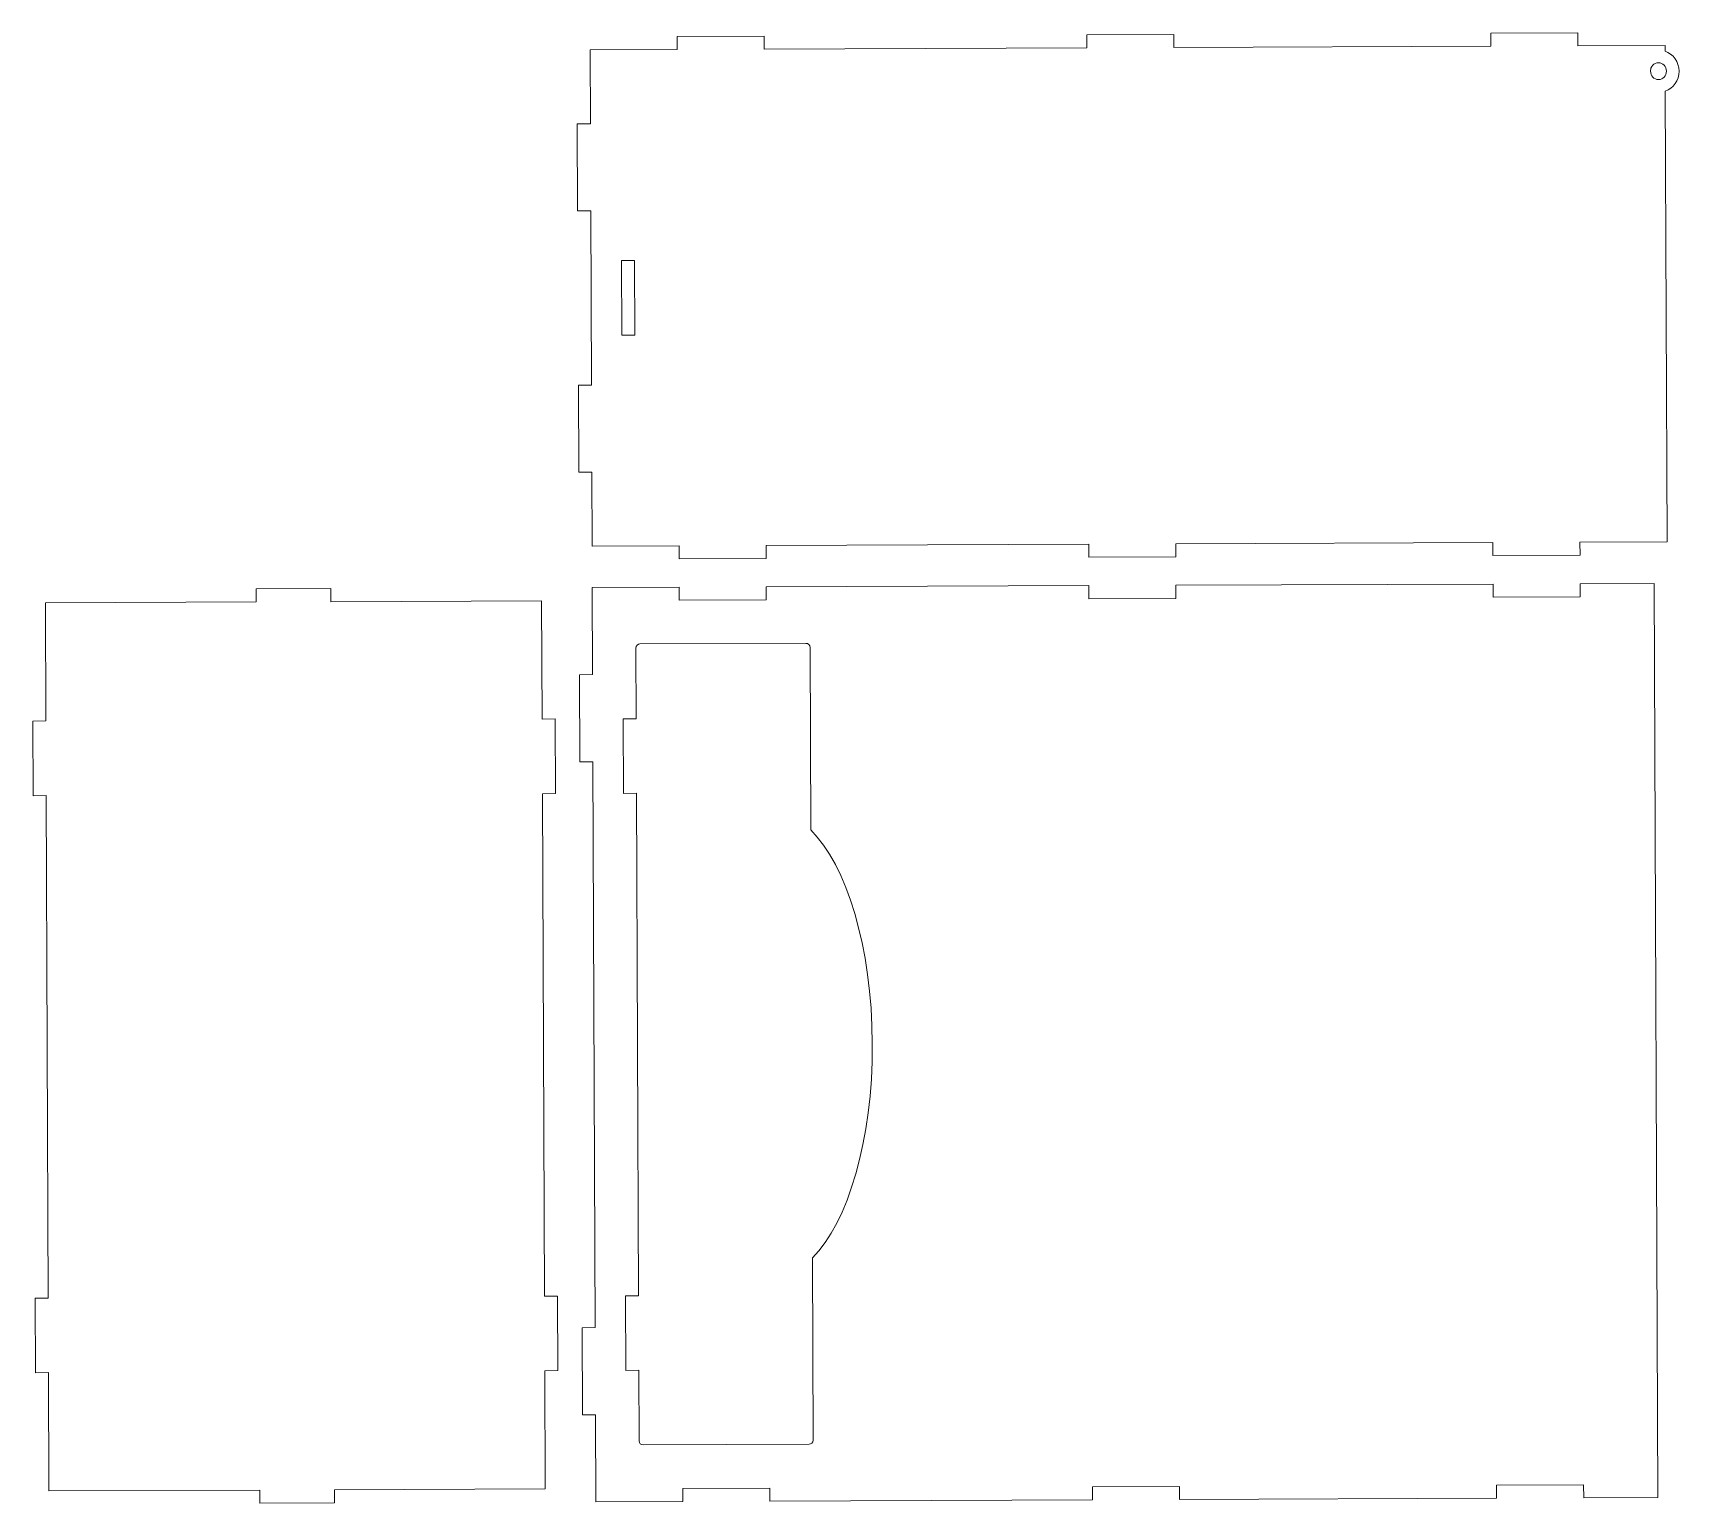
# Model space of a CAD drawing. Header units: inches. Extents: x -1.7 to 3.8, y -5.6 to 5.6.
# Drawn here: x -1.66 to 3.64, y -5.63 to -0.9 of the extents above; entities that cross this region are included whole.
import ezdxf

# ---------------------------------------------------------------- set-up
doc = ezdxf.new("R2010")
doc.units = ezdxf.units.IN
doc.header["$MEASUREMENT"] = 0
doc.layers.add('Katman 1', color=7, linetype='Continuous')

msp = doc.modelspace()

# ---------------------------------------------------------------- linework, layer by layer
at = {"layer": 'Katman 1', "color": 250, "lineweight": 9}
for points in [[(0.6938, -0.9105), (0.6938, -0.9105), (0.4138, -0.9116), (0.4138, -0.9116)], [(0.4138, -0.9116), (0.4138, -0.9116), (0.414, -0.9536), (0.414, -0.9536)], [(0.694, -0.9525), (0.694, -0.9525), (0.6938, -0.9105), (0.6938, -0.9105)], [(1.7316, -0.9484), (1.7316, -0.9484), (0.694, -0.9525), (0.694, -0.9525)], [(2.0114, -0.9053), (2.0114, -0.9053), (1.7314, -0.9064), (1.7314, -0.9064)], [(1.7314, -0.9064), (1.7314, -0.9064), (1.7316, -0.9484), (1.7316, -0.9484)], [(2.0116, -0.9473), (2.0116, -0.9473), (2.0114, -0.9053), (2.0114, -0.9053)], [(3.0317, -0.9433), (3.0317, -0.9433), (2.0116, -0.9473), (2.0116, -0.9473)], [(3.3116, -0.9002), (3.3116, -0.9002), (3.0316, -0.9013), (3.0316, -0.9013)], [(3.0316, -0.9013), (3.0316, -0.9013), (3.0317, -0.9433), (3.0317, -0.9433)], [(3.3117, -0.9422), (3.3117, -0.9422), (3.3116, -0.9002), (3.3116, -0.9002)], [(3.5917, -0.9411), (3.5917, -0.9411), (3.3117, -0.9422), (3.3117, -0.9422)], [(3.5918, -0.9586), (3.5918, -0.9586), (3.5917, -0.9411), (3.5917, -0.9411)], [(0.414, -0.9536), (0.414, -0.9536), (0.134, -0.9547), (0.134, -0.9547)], [(0.134, -0.9547), (0.134, -0.9547), (0.1349, -1.1926), (0.1349, -1.1926)], [(3.5489, -1.0085), (3.5489, -1.0085), (3.5521, -1.0042), (3.5521, -1.0042)], [(3.5521, -1.0042), (3.5521, -1.0042), (3.5559, -1.0011), (3.5559, -1.0011)], [(3.5559, -1.0011), (3.5559, -1.0011), (3.5604, -0.9986), (3.5604, -0.9986)], [(3.5604, -0.9986), (3.5604, -0.9986), (3.5654, -0.9968), (3.5654, -0.9968)], [(3.5654, -0.9968), (3.5654, -0.9968), (3.5706, -0.9965), (3.5706, -0.9965)], [(3.5706, -0.9965), (3.5706, -0.9965), (3.5758, -0.9968), (3.5758, -0.9968)], [(3.5758, -0.9968), (3.5758, -0.9968), (3.5807, -0.9985), (3.5807, -0.9985)], [(3.5807, -0.9985), (3.5807, -0.9985), (3.5849, -1.001), (3.5849, -1.001)], [(3.5849, -1.001), (3.5849, -1.001), (3.5888, -1.0041), (3.5888, -1.0041)], [(3.5888, -1.0041), (3.5888, -1.0041), (3.592, -1.0083), (3.592, -1.0083)], [(3.6012, -0.9628), (3.6012, -0.9628), (3.5918, -0.9586), (3.5918, -0.9586)], [(3.6097, -0.9683), (3.6097, -0.9683), (3.6012, -0.9628), (3.6012, -0.9628)], [(3.6174, -0.9749), (3.6174, -0.9749), (3.6097, -0.9683), (3.6097, -0.9683)], [(3.6241, -0.983), (3.6241, -0.983), (3.6174, -0.9749), (3.6174, -0.9749)], [(3.6293, -0.9917), (3.6293, -0.9917), (3.6241, -0.983), (3.6241, -0.983)], [(3.6332, -1.0015), (3.6332, -1.0015), (3.6293, -0.9917), (3.6293, -0.9917)], [(3.6358, -1.012), (3.6358, -1.012), (3.6332, -1.0015), (3.6332, -1.0015)], [(3.5445, -1.0232), (3.5445, -1.0232), (3.5465, -1.013), (3.5465, -1.013)], [(3.5466, -1.0337), (3.5466, -1.0337), (3.5445, -1.0232), (3.5445, -1.0232)], [(3.5465, -1.013), (3.5465, -1.013), (3.5489, -1.0085), (3.5489, -1.0085)], [(3.549, -1.0382), (3.549, -1.0382), (3.5466, -1.0337), (3.5466, -1.0337)], [(3.5522, -1.0424), (3.5522, -1.0424), (3.549, -1.0382), (3.549, -1.0382)], [(3.5561, -1.0455), (3.5561, -1.0455), (3.5522, -1.0424), (3.5522, -1.0424)], [(3.5606, -1.048), (3.5606, -1.048), (3.5561, -1.0455), (3.5561, -1.0455)], [(3.5656, -1.0497), (3.5656, -1.0497), (3.5606, -1.048), (3.5606, -1.048)], [(3.5708, -1.05), (3.5708, -1.05), (3.5656, -1.0497), (3.5656, -1.0497)], [(3.5761, -1.0496), (3.5761, -1.0496), (3.5708, -1.05), (3.5708, -1.05)], [(3.5809, -1.0479), (3.5809, -1.0479), (3.5761, -1.0496), (3.5761, -1.0496)], [(3.5851, -1.0454), (3.5851, -1.0454), (3.5809, -1.0479), (3.5809, -1.0479)], [(3.589, -1.0423), (3.589, -1.0423), (3.5851, -1.0454), (3.5851, -1.0454)], [(3.5921, -1.038), (3.5921, -1.038), (3.589, -1.0423), (3.589, -1.0423)], [(3.592, -1.0083), (3.592, -1.0083), (3.5945, -1.0128), (3.5945, -1.0128)], [(3.5945, -1.0335), (3.5945, -1.0335), (3.5921, -1.038), (3.5921, -1.038)], [(3.5945, -1.0128), (3.5945, -1.0128), (3.5966, -1.023), (3.5966, -1.023)], [(3.5966, -1.023), (3.5966, -1.023), (3.5945, -1.0335), (3.5945, -1.0335)], [(3.6244, -1.0631), (3.6244, -1.0631), (3.6296, -1.054), (3.6296, -1.054)], [(3.6296, -1.054), (3.6296, -1.054), (3.6334, -1.0445), (3.6334, -1.0445)], [(3.6334, -1.0445), (3.6334, -1.0445), (3.6358, -1.034), (3.6358, -1.034)], [(3.6368, -1.0228), (3.6368, -1.0228), (3.6358, -1.012), (3.6358, -1.012)], [(3.6358, -1.034), (3.6358, -1.034), (3.6368, -1.0228), (3.6368, -1.0228)], [(3.5923, -1.0877), (3.5923, -1.0877), (3.6017, -1.0835), (3.6017, -1.0835)], [(3.598, -2.537), (3.598, -2.537), (3.5923, -1.0877), (3.5923, -1.0877)], [(3.6017, -1.0835), (3.6017, -1.0835), (3.6101, -1.0779), (3.6101, -1.0779)], [(3.6101, -1.0779), (3.6101, -1.0779), (3.6178, -1.0712), (3.6178, -1.0712)], [(3.6178, -1.0712), (3.6178, -1.0712), (3.6244, -1.0631), (3.6244, -1.0631)], [(0.1349, -1.1926), (0.1349, -1.1926), (0.0929, -1.1928), (0.0929, -1.1928)], [(0.0929, -1.1928), (0.0929, -1.1928), (0.094, -1.4728), (0.094, -1.4728)], [(0.094, -1.4728), (0.094, -1.4728), (0.136, -1.4726), (0.136, -1.4726)], [(0.136, -1.4726), (0.136, -1.4726), (0.1382, -2.0326), (0.1382, -2.0326)], [(0.2766, -1.632), (0.2766, -1.632), (0.2346, -1.6322), (0.2346, -1.6322)], [(0.2346, -1.6322), (0.2346, -1.6322), (0.2356, -1.8723), (0.2356, -1.8723)], [(0.2776, -1.8721), (0.2776, -1.8721), (0.2766, -1.632), (0.2766, -1.632)], [(0.2356, -1.8723), (0.2356, -1.8723), (0.2776, -1.8721), (0.2776, -1.8721)], [(0.1382, -2.0326), (0.1382, -2.0326), (0.0962, -2.0327), (0.0962, -2.0327)], [(0.0962, -2.0327), (0.0962, -2.0327), (0.0973, -2.3127), (0.0973, -2.3127)], [(0.0973, -2.3127), (0.0973, -2.3127), (0.1393, -2.3125), (0.1393, -2.3125)], [(0.1393, -2.3125), (0.1393, -2.3125), (0.1402, -2.5505), (0.1402, -2.5505)], [(2.0179, -2.5432), (2.0179, -2.5432), (3.038, -2.5392), (3.038, -2.5392)], [(3.038, -2.5392), (3.038, -2.5392), (3.0381, -2.5812), (3.0381, -2.5812)], [(3.318, -2.5381), (3.318, -2.5381), (3.598, -2.537), (3.598, -2.537)], [(3.3182, -2.5801), (3.3182, -2.5801), (3.318, -2.5381), (3.318, -2.5381)], [(0.1402, -2.5505), (0.1402, -2.5505), (0.4202, -2.5494), (0.4202, -2.5494)], [(0.4202, -2.5494), (0.4202, -2.5494), (0.4204, -2.5914), (0.4204, -2.5914)], [(0.4204, -2.5914), (0.4204, -2.5914), (0.7004, -2.5903), (0.7004, -2.5903)], [(0.7002, -2.5483), (0.7002, -2.5483), (1.7378, -2.5443), (1.7378, -2.5443)], [(0.7004, -2.5903), (0.7004, -2.5903), (0.7002, -2.5483), (0.7002, -2.5483)], [(1.7378, -2.5443), (1.7378, -2.5443), (1.738, -2.5863), (1.738, -2.5863)], [(1.738, -2.5863), (1.738, -2.5863), (2.018, -2.5852), (2.018, -2.5852)], [(2.018, -2.5852), (2.018, -2.5852), (2.0179, -2.5432), (2.0179, -2.5432)], [(3.0381, -2.5812), (3.0381, -2.5812), (3.3182, -2.5801), (3.3182, -2.5801)], [(-0.9399, -2.6881), (-0.9399, -2.6881), (-0.6999, -2.6872), (-0.6999, -2.6872)], [(-0.9398, -2.7301), (-0.9398, -2.7301), (-0.9399, -2.6881), (-0.9399, -2.6881)], [(-0.6999, -2.6872), (-0.6999, -2.6872), (-0.6997, -2.7292), (-0.6997, -2.7292)], [(0.1407, -2.6839), (0.1407, -2.6839), (0.4207, -2.6828), (0.4207, -2.6828)], [(0.1418, -2.9638), (0.1418, -2.9638), (0.1407, -2.6839), (0.1407, -2.6839)], [(0.4207, -2.6828), (0.4207, -2.6828), (0.4209, -2.7248), (0.4209, -2.7248)], [(0.7008, -2.6817), (0.7008, -2.6817), (1.7384, -2.6776), (1.7384, -2.6776)], [(0.7009, -2.7237), (0.7009, -2.7237), (0.7008, -2.6817), (0.7008, -2.6817)], [(1.7384, -2.6776), (1.7384, -2.6776), (1.7385, -2.7196), (1.7385, -2.7196)], [(2.0184, -2.6765), (2.0184, -2.6765), (3.0385, -2.6725), (3.0385, -2.6725)], [(2.0185, -2.7185), (2.0185, -2.7185), (2.0184, -2.6765), (2.0184, -2.6765)], [(3.0385, -2.6725), (3.0385, -2.6725), (3.0387, -2.7145), (3.0387, -2.7145)], [(3.3185, -2.6714), (3.3185, -2.6714), (3.5565, -2.6705), (3.5565, -2.6705)], [(3.3187, -2.7134), (3.3187, -2.7134), (3.3185, -2.6714), (3.3185, -2.6714)], [(3.5565, -2.6705), (3.5565, -2.6705), (3.568, -5.6102), (3.568, -5.6102)], [(-1.6177, -2.7328), (-1.6177, -2.7328), (-0.9398, -2.7301), (-0.9398, -2.7301)], [(-1.6162, -3.1128), (-1.6162, -3.1128), (-1.6177, -2.7328), (-1.6177, -2.7328)], [(-0.6997, -2.7292), (-0.6997, -2.7292), (-0.0218, -2.7265), (-0.0218, -2.7265)], [(-0.0218, -2.7265), (-0.0218, -2.7265), (-0.0203, -3.1066), (-0.0203, -3.1066)], [(0.4209, -2.7248), (0.4209, -2.7248), (0.7009, -2.7237), (0.7009, -2.7237)], [(1.7385, -2.7196), (1.7385, -2.7196), (2.0185, -2.7185), (2.0185, -2.7185)], [(3.0387, -2.7145), (3.0387, -2.7145), (3.3187, -2.7134), (3.3187, -2.7134)], [(0.2815, -2.8786), (0.2815, -2.8786), (0.2825, -2.8734), (0.2825, -2.8734)], [(0.2824, -3.1054), (0.2824, -3.1054), (0.2815, -2.8786), (0.2815, -2.8786)], [(0.2825, -2.8734), (0.2825, -2.8734), (0.2853, -2.8691), (0.2853, -2.8691)], [(0.2853, -2.8691), (0.2853, -2.8691), (0.2895, -2.8663), (0.2895, -2.8663)], [(0.2895, -2.8663), (0.2895, -2.8663), (0.2944, -2.8652), (0.2944, -2.8652)], [(0.2944, -2.8652), (0.2944, -2.8652), (0.8281, -2.8632), (0.8281, -2.8632)], [(0.8281, -2.8632), (0.8281, -2.8632), (0.8334, -2.8642), (0.8334, -2.8642)], [(0.8334, -2.8642), (0.8334, -2.8642), (0.8376, -2.867), (0.8376, -2.867)], [(0.8376, -2.867), (0.8376, -2.867), (0.8404, -2.8712), (0.8404, -2.8712)], [(0.8404, -2.8712), (0.8404, -2.8712), (0.8415, -2.8764), (0.8415, -2.8764)], [(0.8415, -2.8764), (0.8415, -2.8764), (0.8438, -3.4633), (0.8438, -3.4633)], [(0.0999, -2.964), (0.0999, -2.964), (0.1418, -2.9638), (0.1418, -2.9638)], [(0.101, -3.244), (0.101, -3.244), (0.0999, -2.964), (0.0999, -2.964)], [(-1.6582, -3.113), (-1.6582, -3.113), (-1.6162, -3.1128), (-1.6162, -3.1128)], [(-1.6572, -3.3531), (-1.6572, -3.3531), (-1.6582, -3.113), (-1.6582, -3.113)], [(-0.0203, -3.1066), (-0.0203, -3.1066), (0.0217, -3.1064), (0.0217, -3.1064)], [(0.0217, -3.1064), (0.0217, -3.1064), (0.0226, -3.3465), (0.0226, -3.3465)], [(0.2404, -3.1056), (0.2404, -3.1056), (0.2824, -3.1054), (0.2824, -3.1054)], [(0.2413, -3.3456), (0.2413, -3.3456), (0.2404, -3.1056), (0.2404, -3.1056)], [(0.1429, -3.2438), (0.1429, -3.2438), (0.101, -3.244), (0.101, -3.244)], [(0.1501, -5.0637), (0.1501, -5.0637), (0.1429, -3.2438), (0.1429, -3.2438)], [(-1.6152, -3.3529), (-1.6152, -3.3529), (-1.6572, -3.3531), (-1.6572, -3.3531)], [(-1.6089, -4.9687), (-1.6089, -4.9687), (-1.6152, -3.3529), (-1.6152, -3.3529)], [(0.0226, -3.3465), (0.0226, -3.3465), (-0.0194, -3.3467), (-0.0194, -3.3467)], [(-0.0194, -3.3467), (-0.0194, -3.3467), (-0.013, -4.9625), (-0.013, -4.9625)], [(0.2834, -3.3455), (0.2834, -3.3455), (0.2413, -3.3456), (0.2413, -3.3456)], [(0.2897, -4.9613), (0.2897, -4.9613), (0.2834, -3.3455), (0.2834, -3.3455)], [(0.8438, -3.4633), (0.8438, -3.4633), (0.8649, -3.486), (0.8649, -3.486)], [(0.8649, -3.486), (0.8649, -3.486), (0.8853, -3.5122), (0.8853, -3.5122)], [(0.8853, -3.5122), (0.8853, -3.5122), (0.9046, -3.5415), (0.9046, -3.5415)], [(0.9046, -3.5415), (0.9046, -3.5415), (0.923, -3.574), (0.923, -3.574)], [(0.923, -3.574), (0.923, -3.574), (0.9403, -3.6096), (0.9403, -3.6096)], [(0.9403, -3.6096), (0.9403, -3.6096), (0.9565, -3.648), (0.9565, -3.648)], [(0.9565, -3.648), (0.9565, -3.648), (0.9717, -3.6889), (0.9717, -3.6889)], [(0.9717, -3.6889), (0.9717, -3.6889), (0.9855, -3.7322), (0.9855, -3.7322)], [(0.9855, -3.7322), (0.9855, -3.7322), (0.9979, -3.778), (0.9979, -3.778)], [(0.9979, -3.778), (0.9979, -3.778), (1.009, -3.8259), (1.009, -3.8259)], [(1.009, -3.8259), (1.009, -3.8259), (1.0186, -3.876), (1.0186, -3.876)], [(1.0186, -3.876), (1.0186, -3.876), (1.0265, -3.9277), (1.0265, -3.9277)], [(1.0265, -3.9277), (1.0265, -3.9277), (1.033, -3.9812), (1.033, -3.9812)], [(1.033, -3.9812), (1.033, -3.9812), (1.0378, -4.0362), (1.0378, -4.0362)], [(1.0378, -4.0362), (1.0378, -4.0362), (1.0405, -4.0928), (1.0405, -4.0928)], [(1.0405, -4.0928), (1.0405, -4.0928), (1.0418, -4.1502), (1.0418, -4.1502)], [(1.0418, -4.1502), (1.0418, -4.1502), (1.0409, -4.208), (1.0409, -4.208)], [(1.0409, -4.208), (1.0409, -4.208), (1.0387, -4.2644), (1.0387, -4.2644)], [(1.0387, -4.2644), (1.0387, -4.2644), (1.0344, -4.3193), (1.0344, -4.3193)], [(1.0344, -4.3193), (1.0344, -4.3193), (1.0283, -4.3729), (1.0283, -4.3729)], [(1.0283, -4.3729), (1.0283, -4.3729), (1.0208, -4.4247), (1.0208, -4.4247)], [(1.0208, -4.4247), (1.0208, -4.4247), (1.0115, -4.4748), (1.0115, -4.4748)], [(1.0115, -4.4748), (1.0115, -4.4748), (1.0009, -4.5228), (1.0009, -4.5228)], [(1.0009, -4.5228), (1.0009, -4.5228), (0.9888, -4.5687), (0.9888, -4.5687)], [(0.9888, -4.5687), (0.9888, -4.5687), (0.9753, -4.6125), (0.9753, -4.6125)], [(0.9604, -4.6535), (0.9604, -4.6535), (0.9445, -4.692), (0.9445, -4.692)], [(0.9753, -4.6125), (0.9753, -4.6125), (0.9604, -4.6535), (0.9604, -4.6535)], [(0.9445, -4.692), (0.9445, -4.692), (0.9275, -4.7275), (0.9275, -4.7275)], [(0.9094, -4.7604), (0.9094, -4.7604), (0.8903, -4.7899), (0.8903, -4.7899)], [(0.9275, -4.7275), (0.9275, -4.7275), (0.9094, -4.7604), (0.9094, -4.7604)], [(0.8701, -4.8162), (0.8701, -4.8162), (0.8492, -4.839), (0.8492, -4.839)], [(0.8903, -4.7899), (0.8903, -4.7899), (0.8701, -4.8162), (0.8701, -4.8162)], [(0.8492, -4.839), (0.8492, -4.839), (0.8515, -5.426), (0.8515, -5.426)], [(-1.6509, -4.9689), (-1.6509, -4.9689), (-1.6089, -4.9687), (-1.6089, -4.9687)], [(-1.65, -5.2086), (-1.65, -5.2086), (-1.6509, -4.9689), (-1.6509, -4.9689)], [(-0.013, -4.9625), (-0.013, -4.9625), (0.029, -4.9623), (0.029, -4.9623)], [(0.029, -4.9623), (0.029, -4.9623), (0.0299, -5.202), (0.0299, -5.202)], [(0.2477, -4.9615), (0.2477, -4.9615), (0.2897, -4.9613), (0.2897, -4.9613)], [(0.2486, -5.2012), (0.2486, -5.2012), (0.2477, -4.9615), (0.2477, -4.9615)], [(0.1081, -5.0639), (0.1081, -5.0639), (0.1501, -5.0637), (0.1501, -5.0637)], [(0.1092, -5.3438), (0.1092, -5.3438), (0.1081, -5.0639), (0.1081, -5.0639)], [(-1.608, -5.2084), (-1.608, -5.2084), (-1.65, -5.2086), (-1.65, -5.2086)], [(-1.6065, -5.5885), (-1.6065, -5.5885), (-1.608, -5.2084), (-1.608, -5.2084)], [(0.0299, -5.202), (0.0299, -5.202), (-0.0121, -5.2022), (-0.0121, -5.2022)], [(-0.0121, -5.2022), (-0.0121, -5.2022), (-0.0106, -5.5823), (-0.0106, -5.5823)], [(0.2906, -5.201), (0.2906, -5.201), (0.2486, -5.2012), (0.2486, -5.2012)], [(0.2915, -5.4282), (0.2915, -5.4282), (0.2906, -5.201), (0.2906, -5.201)], [(0.1512, -5.3436), (0.1512, -5.3436), (0.1092, -5.3438), (0.1092, -5.3438)], [(0.1523, -5.6236), (0.1523, -5.6236), (0.1512, -5.3436), (0.1512, -5.3436)], [(0.2926, -5.433), (0.2926, -5.433), (0.2915, -5.4282), (0.2915, -5.4282)], [(0.2954, -5.4373), (0.2954, -5.4373), (0.2926, -5.433), (0.2926, -5.433)], [(0.2996, -5.44), (0.2996, -5.44), (0.2954, -5.4373), (0.2954, -5.4373)], [(0.3045, -5.441), (0.3045, -5.441), (0.2996, -5.44), (0.2996, -5.44)], [(0.8382, -5.4389), (0.8382, -5.4389), (0.3045, -5.441), (0.3045, -5.441)], [(0.8435, -5.4379), (0.8435, -5.4379), (0.8382, -5.4389), (0.8382, -5.4389)], [(0.8476, -5.4351), (0.8476, -5.4351), (0.8435, -5.4379), (0.8435, -5.4379)], [(0.8504, -5.4309), (0.8504, -5.4309), (0.8476, -5.4351), (0.8476, -5.4351)], [(0.8515, -5.426), (0.8515, -5.426), (0.8504, -5.4309), (0.8504, -5.4309)], [(-0.9286, -5.5859), (-0.9286, -5.5859), (-1.6065, -5.5885), (-1.6065, -5.5885)], [(-0.9284, -5.6279), (-0.9284, -5.6279), (-0.9286, -5.5859), (-0.9286, -5.5859)], [(-0.0106, -5.5823), (-0.0106, -5.5823), (-0.6885, -5.5849), (-0.6885, -5.5849)], [(-0.6885, -5.5849), (-0.6885, -5.5849), (-0.6884, -5.6269), (-0.6884, -5.6269)], [(0.7121, -5.5795), (0.7121, -5.5795), (0.4321, -5.5805), (0.4321, -5.5805)], [(0.4321, -5.5805), (0.4321, -5.5805), (0.4323, -5.6225), (0.4323, -5.6225)], [(0.7123, -5.6214), (0.7123, -5.6214), (0.7121, -5.5795), (0.7121, -5.5795)], [(2.0297, -5.5743), (2.0297, -5.5743), (1.7497, -5.5754), (1.7497, -5.5754)], [(1.7497, -5.5754), (1.7497, -5.5754), (1.7499, -5.6174), (1.7499, -5.6174)], [(2.0299, -5.6163), (2.0299, -5.6163), (2.0297, -5.5743), (2.0297, -5.5743)], [(3.05, -5.6123), (3.05, -5.6123), (2.0299, -5.6163), (2.0299, -5.6163)], [(3.3299, -5.5692), (3.3299, -5.5692), (3.0499, -5.5703), (3.0499, -5.5703)], [(3.0499, -5.5703), (3.0499, -5.5703), (3.05, -5.6123), (3.05, -5.6123)], [(3.33, -5.6112), (3.33, -5.6112), (3.3299, -5.5692), (3.3299, -5.5692)], [(3.568, -5.6102), (3.568, -5.6102), (3.33, -5.6112), (3.33, -5.6112)], [(-0.6884, -5.6269), (-0.6884, -5.6269), (-0.9284, -5.6279), (-0.9284, -5.6279)], [(0.4323, -5.6225), (0.4323, -5.6225), (0.1523, -5.6236), (0.1523, -5.6236)], [(1.7499, -5.6174), (1.7499, -5.6174), (0.7123, -5.6214), (0.7123, -5.6214)]]:
    msp.add_open_spline(points, degree=3, dxfattribs=at)

doc.saveas('drawing.dxf')
